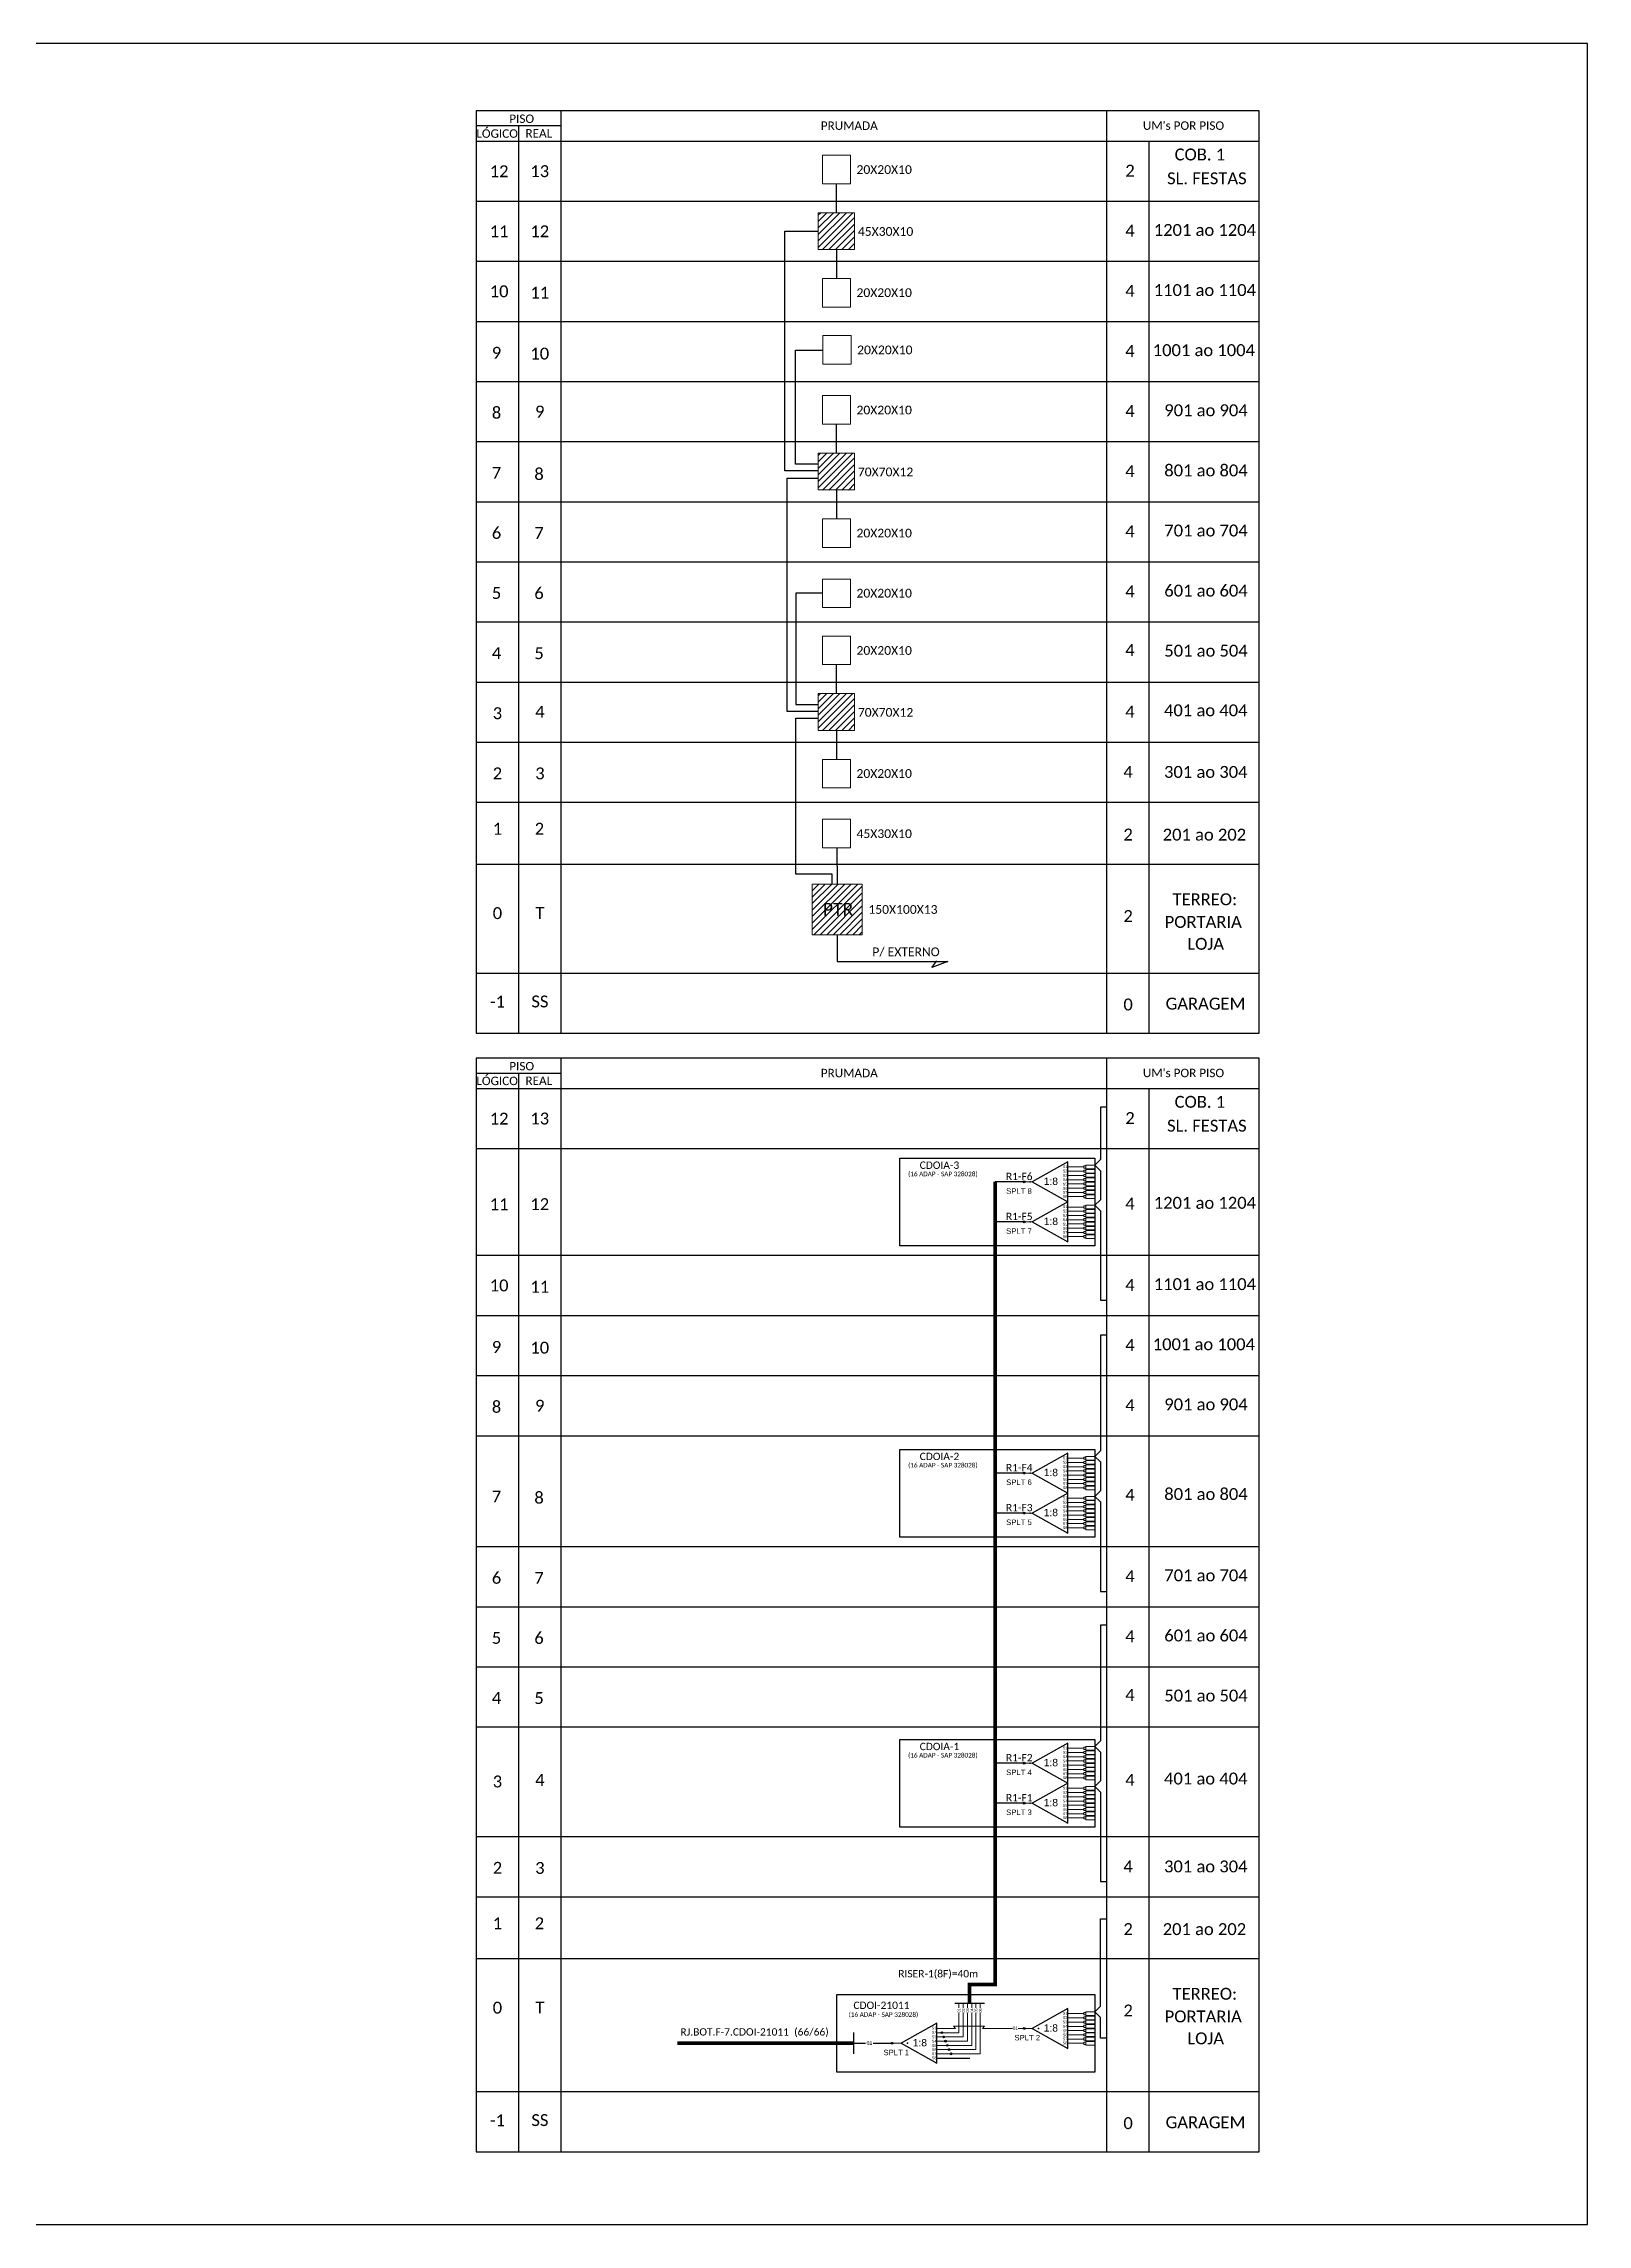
# Model space of a CAD drawing. Extents: x -4 to 837, y 1 to 595.
# Drawn here: x 417 to 837, y 1 to 595 of the extents above; entities that cross this region are included whole.
import ezdxf
from ezdxf.enums import TextEntityAlignment as Align

# ---------------------------------------------------------------- set-up
doc = ezdxf.new("R2010")
doc.units = 0
doc.styles.add('ARIAL', font='arial.ttf')
doc.styles.add('WMF-Calibri0', font='calibri.ttf')
doc.linetypes.add('RESERVA', pattern='A,0.5,-0.15,["RESERVA",Standard,S=0.18,R=0,X=0,Y=-0.1],-1.3', length=1.95)

# ---------------------------------------------------------------- blocks, each defined once
blk = doc.blocks.new('SPLT_1-8_SC-APC')
at = {"color": 1}
blk.add_lwpolyline([(-7.37, -2.1), (-17.04, -7.55), (-7.37, -13), (-7.37, -2.1)], dxfattribs=at)
at = {"color": 3, "lineweight": 0}
for points in [[(-2.99, -3.51), (-7.37, -3.51)], [(-7.37, -4.66), (-2.99, -4.66)], [(-7.37, -5.82), (-2.99, -5.82)], [(-2.41, -3.02), (-2.41, -4)], [(-2.41, -3.02), (0, -3.02)], [(-2.41, -4), (0, -4)], [(-2.41, -4.17), (-2.41, -5.16)], [(-2.41, -4.17), (0, -4.17)], [(-2.41, -5.16), (0, -5.16)], [(-2.41, -5.32), (-2.41, -6.31)], [(-2.41, -5.32), (0, -5.32)], [(-7.37, -6.97), (-2.99, -6.97)], [(-7.37, -8.12), (-2.99, -8.12)], [(-7.37, -9.28), (-2.99, -9.28)], [(-7.37, -10.43), (-2.99, -10.43)], [(-7.37, -11.58), (-2.99, -11.58)], [(-2.41, -6.31), (0, -6.31)], [(-2.41, -6.48), (-2.41, -7.46)], [(-2.41, -6.48), (0, -6.48)], [(-2.41, -7.46), (0, -7.46)], [(-2.41, -7.63), (-2.41, -8.62)], [(-2.41, -7.63), (0, -7.63)], [(-2.41, -8.62), (0, -8.62)], [(-2.41, -8.78), (-2.41, -9.77)], [(-2.41, -8.78), (0, -8.78)], [(-2.41, -9.77), (0, -9.77)], [(-2.41, -9.94), (-2.41, -10.92)], [(-2.41, -9.94), (0, -9.94)], [(-2.41, -10.92), (0, -10.92)], [(-2.41, -11.09), (-2.41, -12.08)], [(-2.41, -11.09), (0, -11.09)], [(-2.41, -12.08), (0, -12.08)]]:
    blk.add_lwpolyline(points, dxfattribs=at)
for points in [[(-2.99, -3.22), (-2.41, -3.22), (-2.41, -3.8), (-2.99, -3.8)], [(-2.99, -4.38), (-2.41, -4.38), (-2.41, -4.95), (-2.99, -4.95)], [(-2.99, -5.53), (-2.41, -5.53), (-2.41, -6.1), (-2.99, -6.1)], [(-2.99, -6.68), (-2.41, -6.68), (-2.41, -7.26), (-2.99, -7.26)], [(-2.99, -7.84), (-2.41, -7.84), (-2.41, -8.41), (-2.99, -8.41)], [(-2.99, -8.99), (-2.41, -8.99), (-2.41, -9.56), (-2.99, -9.56)], [(-2.99, -10.14), (-2.41, -10.14), (-2.41, -10.72), (-2.99, -10.72)], [(-2.99, -11.3), (-2.41, -11.3), (-2.41, -11.87), (-2.99, -11.87)]]:
    blk.add_lwpolyline(points, close=True, dxfattribs=at)
at = {"color": 1, "lineweight": 0}
blk.add_lwpolyline([(-17.04, -7.55), (-19.26, -7.55)], dxfattribs=at)
at = {"color": 1, "style": 'ARIAL'}
for s, height, p in [('S1', 0.75, (-8.74, -3.78)), ('S2', 0.75, (-8.74, -4.97)), ('S3', 0.75, (-8.74, -6.18)), ('1:8', 2, (-13.91, -8.4)), ('S4', 0.75, (-8.74, -7.36)), ('S5', 0.75, (-8.74, -8.57)), ('S6', 0.75, (-8.74, -9.69)), ('S7', 0.75, (-8.74, -10.78)), ('S8', 0.75, (-8.74, -11.9))]:
    blk.add_text(s, height=height, dxfattribs=at).set_placement(p)
blk = doc.blocks.new('SPLITTER_')
blk.add_point((0, 0))
at = {"style": 'ARIAL', "flags": 4}
blk.add_attdef('SPLT', (0, -3.26), '', height=1.5, dxfattribs=at)

msp = doc.modelspace()

# ---------------------------------------------------------------- hatches: boundary and pattern name
h = msp.add_hatch()
h.set_pattern_fill('ANSI31', color=1, scale=10, style=0)
h.set_pattern_definition([(45, (9.5598, 151.4586), (-0.8838835, 0.8838835), [])])
h.paths.add_polyline_path([(637.57, 549.18), (627.66, 549.18), (627.66, 539.14), (637.57, 539.14)])
h.paths.add_polyline_path([(633.06, 539.77), (633.06, 544.92)], flags=16)
h = msp.add_hatch()
h.set_pattern_fill('ANSI31', color=1, scale=10, style=0)
h.set_pattern_definition([(45, (9.5598, 85.9711), (-0.8838835, 0.8838835), [])])
h.paths.add_polyline_path([(637.57, 483.69), (627.66, 483.69), (627.66, 473.65), (637.57, 473.65)])
h.paths.add_polyline_path([(633.06, 474.29), (633.06, 479.44)], flags=16)
h = msp.add_hatch()
h.set_pattern_fill('ANSI31', color=1, scale=10, style=0)
h.set_pattern_definition([(45, (9.5598, 20.4836), (-0.8838835, 0.8838835), [])])
h.paths.add_polyline_path([(637.57, 418.21), (627.66, 418.21), (627.66, 408.16), (637.57, 408.16)])
h.paths.add_polyline_path([(633.06, 408.8), (633.06, 413.95)], flags=16)
h = msp.add_hatch()
h.set_pattern_fill('ANSI31', color=1, scale=10, style=0)
h.set_pattern_definition([(45, (14.4291, -31.417), (-0.8838835, 0.8838835), [])])
h.paths.add_polyline_path([(626.05, 352.55), (639.62, 352.55), (639.62, 366.3), (626.05, 366.3)])
h.paths.add_polyline_path([(628.05, 356.9), (638.13, 356.9), (638.13, 362.05), (628.05, 362.05)], flags=24)
h = msp.add_hatch(color=3)
h.dxf.hatch_style = 1
edge = h.paths.add_edge_path()
edge.add_arc((683.77, 285.23), 0.256, 0, 360)
h = msp.add_hatch(color=3)
h.dxf.hatch_style = 1
edge = h.paths.add_edge_path()
edge.add_arc((683.77, 274.33), 0.256, 0, 360)
h = msp.add_hatch(color=3)
h.dxf.hatch_style = 1
edge = h.paths.add_edge_path()
edge.add_arc((683.77, 205.91), 0.256, 0, 360)
h = msp.add_hatch(color=3)
h.dxf.hatch_style = 1
edge = h.paths.add_edge_path()
edge.add_arc((683.77, 195.01), 0.256, 0, 360)
h = msp.add_hatch(color=3)
h.dxf.hatch_style = 1
edge = h.paths.add_edge_path()
edge.add_arc((683.77, 126.9), 0.256, 0, 360)
h = msp.add_hatch(color=3)
h.dxf.hatch_style = 1
edge = h.paths.add_edge_path()
edge.add_arc((683.77, 116.01), 0.256, 0, 360)
h = msp.add_hatch(color=3)
h.dxf.hatch_style = 1
edge = h.paths.add_edge_path()
edge.add_arc((661.32, 53.47), 0.242, 0, 360)
h = msp.add_hatch(color=3)
h.dxf.hatch_style = 1
edge = h.paths.add_edge_path()
edge.add_arc((683.73, 54.63), 0.242, 0, 360)
h = msp.add_hatch(color=3)
h.dxf.hatch_style = 1
edge = h.paths.add_edge_path()
edge.add_arc((647.83, 50.6), 0.242, 0, 360)
h = msp.add_hatch(color=3)
h.dxf.hatch_style = 1
edge = h.paths.add_edge_path()
edge.add_arc((661.82, 52.32), 0.242, 0, 360)
h = msp.add_hatch(color=3)
h.dxf.hatch_style = 1
edge = h.paths.add_edge_path()
edge.add_arc((662.32, 51.17), 0.242, 0, 360)
h = msp.add_hatch(color=3)
h.dxf.hatch_style = 1
edge = h.paths.add_edge_path()
edge.add_arc((662.82, 50.02), 0.242, 0, 360)
h = msp.add_hatch(color=3)
h.dxf.hatch_style = 1
edge = h.paths.add_edge_path()
edge.add_arc((663.32, 48.86), 0.242, 0, 360)
h = msp.add_hatch(color=3)
h.dxf.hatch_style = 1
edge = h.paths.add_edge_path()
edge.add_arc((663.82, 47.71), 0.242, 0, 360)

# ---------------------------------------------------------------- linework, layer by layer
for p, q in [((837.17, 595.26), (-3.83, 595.26)), ((837.17, 1.26), (837.17, 595.26)), ((534.49, 576.95), (534.49, 325.74)), ((747.81, 325.74), (747.81, 576.95)), ((534.49, 342.11), (747.81, 342.11)), ((534.49, 318.9), (534.49, 21.04)), ((747.81, 21.04), (747.81, 318.9)), ((534.49, 37.41), (747.81, 37.41)), ((-3.83, 1.26), (837.17, 1.26))]:
    msp.add_line(p, q)
at = {"color": 0}
for points in [[(747.81, 576.95), (534.49, 576.95)], [(557.64, 572.83), (534.49, 572.83)], [(747.81, 318.9), (534.49, 318.9)], [(557.64, 314.78), (534.49, 314.78)]]:
    msp.add_lwpolyline(points, dxfattribs=at)
for points in [[(557.64, 325.74), (557.64, 576.95)], [(706.21, 576.95), (706.21, 325.74)], [(546.06, 572.83), (546.06, 325.74)], [(534.49, 568.72), (747.81, 568.72)], [(717.79, 325.74), (717.79, 568.72)], [(534.49, 552.35), (747.81, 552.35)], [(534.49, 535.98), (747.81, 535.98)], [(534.49, 519.61), (747.81, 519.61)], [(534.49, 503.23), (747.81, 503.23)], [(534.49, 486.86), (747.81, 486.86)], [(534.49, 470.49), (747.81, 470.49)], [(534.49, 454.12), (747.81, 454.12)], [(534.49, 437.75), (747.81, 437.75)], [(534.49, 421.37), (747.81, 421.37)], [(534.49, 405), (747.81, 405)], [(534.49, 388.63), (747.81, 388.63)], [(534.49, 371.78), (747.81, 371.78)], [(534.49, 325.74), (747.81, 325.74)], [(557.64, 21.04), (557.64, 318.9)], [(706.21, 318.9), (706.21, 21.04)], [(534.49, 310.67), (747.81, 310.67)], [(546.06, 314.78), (546.06, 21.04)], [(717.79, 21.04), (717.79, 310.67)], [(534.49, 294.3), (747.81, 294.3)], [(534.49, 265.21), (747.81, 265.21)], [(534.49, 248.83), (747.81, 248.83)], [(534.49, 232.46), (747.81, 232.46)], [(534.49, 216.09), (747.81, 216.09)], [(534.49, 185.89), (747.81, 185.89)], [(534.49, 169.51), (747.81, 169.51)], [(534.49, 153.14), (747.81, 153.14)], [(534.49, 136.77), (747.81, 136.77)], [(534.49, 106.88), (747.81, 106.88)], [(534.49, 90.51), (747.81, 90.51)], [(534.49, 73.65), (747.81, 73.65)], [(534.49, 21.04), (747.81, 21.04)]]:
    msp.add_lwpolyline(points)
at = {"lineweight": 0}
for points in [[(636.44, 564.86), (628.78, 564.86), (628.78, 557.09), (636.44, 557.09)], [(636.44, 523.5), (628.78, 523.5), (628.78, 531.27), (636.44, 531.27)], [(636.61, 515.74), (628.95, 515.74), (628.95, 507.97), (636.61, 507.97)], [(636.44, 499.37), (628.78, 499.37), (628.78, 491.6), (636.44, 491.6)], [(636.44, 458.01), (628.78, 458.01), (628.78, 465.78), (636.44, 465.78)], [(636.44, 441.64), (628.78, 441.64), (628.78, 449.41), (636.44, 449.41)], [(636.44, 433.88), (628.78, 433.88), (628.78, 426.11), (636.44, 426.11)], [(636.44, 392.52), (628.78, 392.52), (628.78, 400.29), (636.44, 400.29)], [(636.44, 383.97), (628.78, 383.97), (628.78, 376.21), (636.44, 376.21)]]:
    msp.add_lwpolyline(points, close=True, dxfattribs=at)
at = {"color": 3}
for points in [[(632.62, 549.18), (632.62, 557.09)], [(627.66, 478.93), (627.66, 478.93), (618.54, 478.93), (618.54, 544.18), (627.66, 544.18)], [(632.62, 539.18), (632.62, 531.27)], [(627.66, 480.67), (627.66, 480.67), (621.46, 480.67), (621.46, 511.74), (628.95, 511.74)], [(632.62, 483.69), (632.62, 491.6)], [(627.66, 413.32), (627.66, 413.32), (619.2, 413.32), (619.2, 476.89), (627.66, 476.89)], [(632.62, 473.69), (632.62, 465.78)], [(628.78, 445.59), (621.58, 445.59), (621.58, 415.22), (627.66, 415.22)], [(632.62, 418.21), (632.62, 426.11)], [(631.45, 366.3), (631.45, 369.06), (621.58, 369.06), (621.58, 411.5), (627.66, 411.5)], [(632.62, 408.2), (632.62, 400.29)], [(632.74, 376.21), (632.83, 366.3)], [(706.22, 305.55), (704.57, 305.55), (704.56, 291.27), (703, 289.76), (704.56, 288.25), (704.56, 280.37), (703, 278.86), (704.56, 277.35), (704.56, 252.99), (706.21, 252.99)], [(706.22, 243.49), (704.57, 243.49), (704.56, 211.95), (703, 210.44), (704.56, 208.93), (704.56, 201.05), (703, 199.54), (704.56, 198.03), (704.56, 173.67), (706.21, 173.67)], [(706.22, 164.49), (704.57, 164.49), (704.56, 132.94), (703, 131.43), (704.56, 129.92), (704.56, 122.04), (703, 120.54), (704.56, 119.03), (704.56, 94.66), (706.21, 94.66)], [(706.21, 51.99), (704.56, 51.99), (704.56, 57.65), (702.99, 59.16), (704.56, 60.66), (704.56, 84.48), (706.21, 84.48)], [(637.37, 50.61), (640.53, 50.61)], [(642.6, 50.6), (647.83, 50.6)]]:
    msp.add_lwpolyline(points, dxfattribs=at)
at = {"color": 1, "lineweight": 0}
for points in [[(637.57, 549.18), (627.66, 549.18), (627.66, 539.18), (637.57, 539.18)], [(637.57, 483.69), (627.66, 483.69), (627.66, 473.69), (637.57, 473.69)], [(637.57, 418.21), (627.66, 418.21), (627.66, 408.2), (637.57, 408.2)], [(626.05, 366.3), (639.62, 366.3), (639.62, 352.55), (626.05, 352.55)]]:
    msp.add_lwpolyline(points, close=True, dxfattribs=at)
at = {"color": 1}
for points in [[(632.83, 352.55), (632.83, 345.2), (662.97, 345.2)], [(658.56, 343.6), (659.96, 345.43)], [(662.97, 345.2), (658.56, 343.6)], [(637.37, 47.68), (637.37, 53.53)], [(659.94, 56.04), (650.28, 50.59), (659.94, 45.14), (659.94, 56.04)]]:
    msp.add_lwpolyline(points, dxfattribs=at)
for points in [[(649.87, 291.66), (703, 291.66), (703, 267.77), (649.87, 267.77)], [(649.87, 212.34), (703, 212.34), (703, 188.45), (649.87, 188.45)], [(649.87, 133.33), (703, 133.33), (703, 109.44), (649.87, 109.44)], [(632.73, 63.83), (702.99, 63.83), (702.99, 42.71), (632.73, 42.71)]]:
    msp.add_lwpolyline(points, close=True, dxfattribs=at)
at = {"color": 5, "const_width": 1}
msp.add_lwpolyline([(675.89, 285.23), (675.89, 66.57), (668.87, 66.57), (668.87, 61.54)], dxfattribs=at)
at = {"color": 5}
for points in [[(683.74, 285.23), (675.89, 285.23)], [(683.74, 274.33), (675.89, 274.33)], [(683.74, 205.91), (675.89, 205.91)], [(683.74, 195.01), (675.89, 195.01)], [(683.74, 126.9), (675.89, 126.9)], [(683.74, 116.01), (675.89, 116.01)], [(664.83, 61.54), (672.93, 61.54)]]:
    msp.add_lwpolyline(points, dxfattribs=at)
at = {"color": 5, "lineweight": 0}
for points in [[(665.99, 61.54), (665.99, 60.26)], [(667.14, 61.54), (667.14, 60.25)], [(668.3, 61.54), (668.3, 60.26)], [(669.46, 61.54), (669.46, 60.26)], [(670.61, 61.54), (670.61, 60.25)], [(671.77, 61.54), (671.77, 60.26)], [(661.56, 53.47), (665.99, 53.47), (665.99, 58.83)], [(662.06, 52.32), (667.14, 52.32), (667.14, 58.83)], [(662.56, 51.17), (668.3, 51.17), (668.3, 58.83)], [(663.06, 50.02), (669.46, 50.02), (669.46, 58.83)], [(663.56, 48.86), (670.61, 48.86), (670.61, 58.83)], [(664.06, 47.71), (671.77, 47.71), (671.77, 58.83)]]:
    msp.add_lwpolyline(points, dxfattribs=at)
at = {"color": 7, "lineweight": 0}
for points in [[(659.94, 54.63), (665.05, 54.63)], [(659.94, 53.47), (661.32, 53.47)], [(665.05, 54.63), (664.49, 55.25), (668.18, 55.25)], [(672.43, 54.63), (672.99, 55.25), (668.18, 55.25)], [(680.5, 54.63), (672.43, 54.63)], [(683.49, 54.63), (682.1, 54.63)], [(659.94, 52.32), (661.82, 52.32)], [(659.94, 51.17), (662.32, 51.17)], [(659.94, 50.02), (662.82, 50.02)], [(659.94, 48.86), (663.32, 48.86)], [(659.94, 47.71), (663.82, 47.71)]]:
    msp.add_lwpolyline(points, dxfattribs=at)
at = {"color": 1, "const_width": 1}
msp.add_lwpolyline([(589.24, 50.61), (637.37, 50.61)], dxfattribs=at)
at = {"color": 1, "lineweight": 0}
msp.add_lwpolyline([(650.28, 50.59), (648.05, 50.59)], dxfattribs=at)
at = {"color": 8, "linetype": 'RESERVA', "ltscale": 4}
msp.add_lwpolyline([(659.94, 46.56), (668.95, 46.56)], dxfattribs=at)
at = {"color": 3}
for centre, radius in [((683.77, 285.23), 0.256), ((683.77, 274.33), 0.256), ((683.77, 205.91), 0.256), ((683.77, 195.01), 0.256), ((683.77, 126.9), 0.256), ((683.77, 116.01), 0.256), ((661.32, 53.47), 0.242), ((683.73, 54.63), 0.242), ((647.83, 50.6), 0.242), ((661.82, 52.32), 0.242), ((662.32, 51.17), 0.242), ((662.82, 50.02), 0.242), ((663.32, 48.86), 0.242), ((663.82, 47.71), 0.242)]:
    msp.add_circle(centre, radius, dxfattribs=at)

# ---------------------------------------------------------------- block references
ref = msp.add_blockref('SPLITTER_', (685.38, 285.23), dxfattribs=dict(xscale=-1))
ref.add_attrib('SPLT', 'SPLT 8', (678.85, 281.97), dxfattribs={"height": 1.5, "style": 'ARIAL'})
for p in [(703, 292.78), (703, 281.88), (703, 213.46), (703, 202.56), (703, 134.45), (703, 123.55), (702.99, 62.17)]:
    msp.add_blockref('SPLT_1-8_SC-APC', p, dxfattribs=at)
ref = msp.add_blockref('SPLITTER_', (685.38, 274.33), dxfattribs=dict(xscale=-1))
ref.add_attrib('SPLT', 'SPLT 7', (678.85, 271.07), dxfattribs={"height": 1.5, "style": 'ARIAL'})
ref = msp.add_blockref('SPLITTER_', (685.38, 205.91), dxfattribs=dict(xscale=-1))
ref.add_attrib('SPLT', 'SPLT 6', (678.85, 202.65), dxfattribs={"height": 1.5, "style": 'ARIAL'})
ref = msp.add_blockref('SPLITTER_', (685.38, 195.01), dxfattribs=dict(xscale=-1))
ref.add_attrib('SPLT', 'SPLT 5', (678.85, 191.75), dxfattribs={"height": 1.5, "style": 'ARIAL'})
ref = msp.add_blockref('SPLITTER_', (685.38, 126.9), dxfattribs=dict(xscale=-1))
ref.add_attrib('SPLT', 'SPLT 4', (678.85, 123.64), dxfattribs={"height": 1.5, "style": 'ARIAL'})
ref = msp.add_blockref('SPLITTER_', (685.38, 116.01), dxfattribs=dict(xscale=-1))
ref.add_attrib('SPLT', 'SPLT 3', (678.85, 112.75), dxfattribs={"height": 1.5, "style": 'ARIAL'})
ref = msp.add_blockref('SPLITTER_', (687.64, 54.63), dxfattribs=dict(xscale=-1))
ref.add_attrib('SPLT', 'SPLT 2', (681.11, 51.37), dxfattribs={"height": 1.5, "style": 'ARIAL'})
ref = msp.add_blockref('SPLITTER_', (651.96, 50.59), dxfattribs=dict(xscale=-1))
ref.add_attrib('SPLT', 'SPLT 1', (645.43, 47.33), dxfattribs={"height": 1.5, "style": 'ARIAL'})

# ---------------------------------------------------------------- texts
at = {"color": 0, "style": 'WMF-Calibri0'}
for s, p in [('  LÓGICO', (532.91, 569.61)), ('     PISO', (539.45, 573.64)), ('    REAL', (544.67, 569.67)), ('PRUMADA', (628.36, 571.76)), ("UM's POR PISO", (716.1, 571.78)), ('     PISO', (539.45, 315.59)), ('PRUMADA', (628.36, 313.71)), ("UM's POR PISO", (716.1, 313.74)), ('  LÓGICO', (532.91, 311.57)), ('    REAL', (544.67, 311.62))]:
    msp.add_text(s, height=2.3, dxfattribs=at).set_placement(p)
at = {"color": 7, "style": 'WMF-Calibri0'}
for s, height, p in [('COB. 1', 3.24, (724.74, 563.44)), ('20X20X10', 2.373, (638.09, 559.76)), ('SL. FESTAS', 3.24, (722.68, 556.95)), ('45X30X10', 2.373, (638.46, 542.9)), ('1201 ao 1204', 3.24, (719.06, 542.88)), ('1101 ao 1104', 3.24, (719.06, 526.51)), ('20X20X10', 2.373, (638.09, 526.24)), ('20X20X10', 2.373, (638.26, 510.64)), ('1001 ao 1004', 3.24, (718.78, 510.14)), ('20X20X10', 2.373, (638.09, 494.27)), ('901 ao 904', 3.24, (721.92, 493.77)), ('70X70X12', 2.373, (638.46, 477.41)), ('801 ao 804', 3.24, (721.92, 477.39)), ('701 ao 704', 3.24, (721.92, 461.02)), ('20X20X10', 2.373, (638.09, 460.75)), ('20X20X10', 2.373, (638.09, 444.38)), ('601 ao 604', 3.24, (721.92, 444.65)), ('20X20X10', 2.373, (638.09, 428.78)), ('501 ao 504', 3.24, (721.92, 428.28)), ('70X70X12', 2.373, (638.46, 411.92)), ('401 ao 404', 3.24, (721.86, 412.05)), ('301 ao 304', 3.24, (721.86, 395.26)), ('20X20X10', 2.373, (638.09, 395.26)), ('45X30X10', 2.373, (638.09, 378.87)), ('201 ao 202', 3.24, (721.49, 378.18)), ('TERREO:', 3.24, (724.17, 360.57)), ('PTR', 3.433, (628.91, 357.77)), ('150X100X13', 2.373, (641.32, 358.23)), ('PORTARIA', 3.24, (722.02, 354.41)), ('LOJA ', 3.24, (728.2, 348.44)), ('P/ EXTERNO', 2.373, (642.39, 346.69)), ('GARAGEM', 3.24, (722.28, 332.15)), ('COB. 1', 3.24, (724.74, 305.4)), ('SL. FESTAS', 3.24, (722.68, 298.91)), ('1201 ao 1204', 3.24, (719.06, 277.89)), ('1101 ao 1104', 3.24, (719.06, 255.74)), ('1001 ao 1004', 3.24, (718.78, 239.37)), ('901 ao 904', 3.24, (721.92, 222.99)), ('801 ao 804', 3.24, (721.92, 198.57)), ('701 ao 704', 3.24, (721.92, 176.42)), ('601 ao 604', 3.24, (721.92, 160.05)), ('501 ao 504', 3.24, (721.92, 143.68)), ('401 ao 404', 3.24, (721.86, 121.08)), ('301 ao 304', 3.24, (721.86, 97.14)), ('201 ao 202', 3.24, (721.49, 80.06)), ('TERREO:', 3.24, (724.17, 62.45)), ('PORTARIA', 3.24, (722.02, 56.28)), ('LOJA ', 3.24, (728.2, 50.31)), ('GARAGEM', 3.24, (722.28, 27.45))]:
    msp.add_text(s, height=height, dxfattribs=at).set_placement(p)
for s, p in [('12', (540.74, 560.49)), ('13', (551.81, 560.51)), ('11', (540.74, 544.12)), ('12', (551.81, 544.14)), ('10', (540.74, 527.79)), ('11', (551.81, 527.43)), ('10', (551.81, 510.83)), ('9', (551.81, 495.03)), ('12', (540.74, 302.44)), ('13', (551.81, 302.47)), ('11', (540.74, 279.13)), ('12', (551.81, 279.15)), ('10', (540.74, 257.01)), ('11', (551.81, 256.65)), ('10', (551.81, 240.06)), ('9', (551.81, 224.25))]:
    msp.add_text(s, height=3.24, dxfattribs=at).set_placement(p, align=Align.MIDDLE_CENTER)
at = {"color": 1, "style": 'WMF-Calibri0'}
for p in [(661.61, 286.75), (661.61, 207.43), (661.61, 128.42), (645.42, 57.79)]:
    msp.add_text('(16 ADAP - SAP 328028)', height=1.25, dxfattribs=at).set_placement(p, align=Align.CENTER)
at = {"color": 1}
for s, height, style, p in [('CDOIA-3', 2, 'WMF-Calibri0', (655.3, 288.76)), ('CDOIA-2', 2, 'WMF-Calibri0', (655.3, 209.44)), ('CDOIA-1', 2, 'WMF-Calibri0', (655.3, 130.43)), ('CDOI-21011', 2, 'WMF-Calibri0', (637.25, 59.93)), ('RJ.BOT.F-7.CDOI-21011  (66/66)', 2, 'WMF-Calibri0', (590.12, 52.69)), ('S1', 0.75, 'ARIAL', (658.58, 54.36)), ('S2', 0.75, 'ARIAL', (658.58, 53.17)), ('1:8', 2, 'ARIAL', (653.4, 49.74)), ('S3', 0.75, 'ARIAL', (658.58, 51.96)), ('S4', 0.75, 'ARIAL', (658.58, 50.78)), ('S5', 0.75, 'ARIAL', (658.58, 49.57)), ('S6', 0.75, 'ARIAL', (658.58, 48.45)), ('S7', 0.75, 'ARIAL', (658.58, 47.35)), ('S8', 0.75, 'ARIAL', (658.58, 46.24))]:
    msp.add_text(s, height=height, dxfattribs=dict(at, style=style)).set_placement(p)
at = {"color": 5, "style": 'WMF-Calibri0'}
for s, p in [('R1-F6', (678.8, 285.71)), ('R1-F5', (678.8, 274.81)), ('R1-F4', (678.8, 206.39)), ('R1-F3', (678.8, 195.49)), ('R1-F2', (678.8, 127.38)), ('R1-F1', (678.8, 116.48)), ('RISER-1(8F)=40m', (649.47, 68.54))]:
    msp.add_text(s, height=2, dxfattribs=at).set_placement(p)
at = {"style": 'ARIAL'}
for s, p in [('01', (665.99, 59.51)), ('02', (667.2, 59.51)), ('03', (668.36, 59.51)), ('04', (669.51, 59.51)), ('05', (670.67, 59.51)), ('06', (671.83, 59.51))]:
    msp.add_text(s, height=0.75, rotation=90, dxfattribs=at).set_placement(p, align=Align.MIDDLE_CENTER)
for p in [(681.37, 54.67), (641.61, 50.66)]:
    msp.add_text('01', height=1, dxfattribs=at).set_placement(p, align=Align.MIDDLE_CENTER)
at = {"color": 7, "style": 'WMF-Calibri0'}
for tag, flags, p in [('2', 4, (712.59, 560.65)), ('4', 4, (712.59, 544.28)), ('4', 4, (712.59, 527.91)), ('9', 4, (540.03, 511.03)), ('4', 4, (712.59, 511.53)), ('8', 4, (540.03, 494.73)), ('4', 4, (712.59, 495.16)), ('7', 4, (540.03, 478.35)), ('8', 4, (551.61, 478.02)), ('4', 4, (712.59, 478.79)), ('6', 4, (540.03, 461.98)), ('7', 4, (551.61, 461.96)), ('4', 4, (712.59, 462.42)), ('5', 4, (540.03, 445.61)), ('6', 4, (551.61, 445.59)), ('4', 4, (712.59, 446.05)), ('4', 4, (540.03, 429.24)), ('5', 4, (551.61, 429.22)), ('4', 4, (712.59, 430.09)), ('3', 4, (540.28, 412.87)), ('4', 4, (551.85, 413.26)), ('4', 4, (712.59, 413.3)), ('2', 4, (540.28, 396.49)), ('3', 4, (551.85, 396.48)), ('4', 4, (712.07, 396.9)), ('1', 4, (540.28, 381.39)), ('2', 4, (551.72, 381.41)), ('2', 4, (712.07, 379.82)), ('0', 4, (540.28, 358.42)), ('T', 12, (551.85, 358.45)), ('2', 4, (712.07, 357.63)), ('-1', 4, (540.28, 334.32)), ('SS', 12, (551.85, 334.36)), ('0', 4, (712.07, 333.54)), ('2', 4, (712.59, 302.6)), ('4', 4, (712.59, 279.29)), ('4', 4, (712.59, 257.13)), ('9', 4, (540.03, 240.26)), ('4', 4, (712.59, 240.76)), ('8', 4, (540.03, 223.95)), ('4', 4, (712.59, 224.39)), ('7', 4, (540.03, 199.53)), ('8', 4, (551.61, 199.19)), ('4', 4, (712.59, 199.97)), ('6', 4, (540.03, 177.38)), ('7', 4, (551.61, 177.36)), ('4', 4, (712.59, 177.81)), ('5', 4, (540.03, 161.01)), ('6', 4, (551.61, 160.99)), ('4', 4, (712.59, 161.44)), ('4', 4, (540.03, 144.63)), ('5', 4, (551.61, 144.62)), ('4', 4, (712.59, 145.48)), ('3', 4, (540.28, 121.9)), ('4', 4, (551.85, 122.3)), ('4', 4, (712.59, 122.34)), ('2', 4, (540.28, 98.37)), ('3', 4, (551.85, 98.35)), ('4', 4, (712.07, 98.77)), ('1', 4, (540.28, 83.26)), ('2', 4, (551.72, 83.28)), ('2', 4, (712.07, 81.7)), ('0', 4, (540.28, 60.29)), ('T', 12, (551.85, 60.33)), ('2', 4, (712.07, 59.51)), ('-1', 4, (540.28, 29.62)), ('SS', 12, (551.85, 29.66)), ('0', 4, (712.07, 28.83))]:
    msp.add_attdef(tag, text='XX', height=3.24, dxfattribs=dict(at, flags=flags)).set_placement(p, align=Align.MIDDLE_CENTER)

doc.saveas('drawing.dxf')
